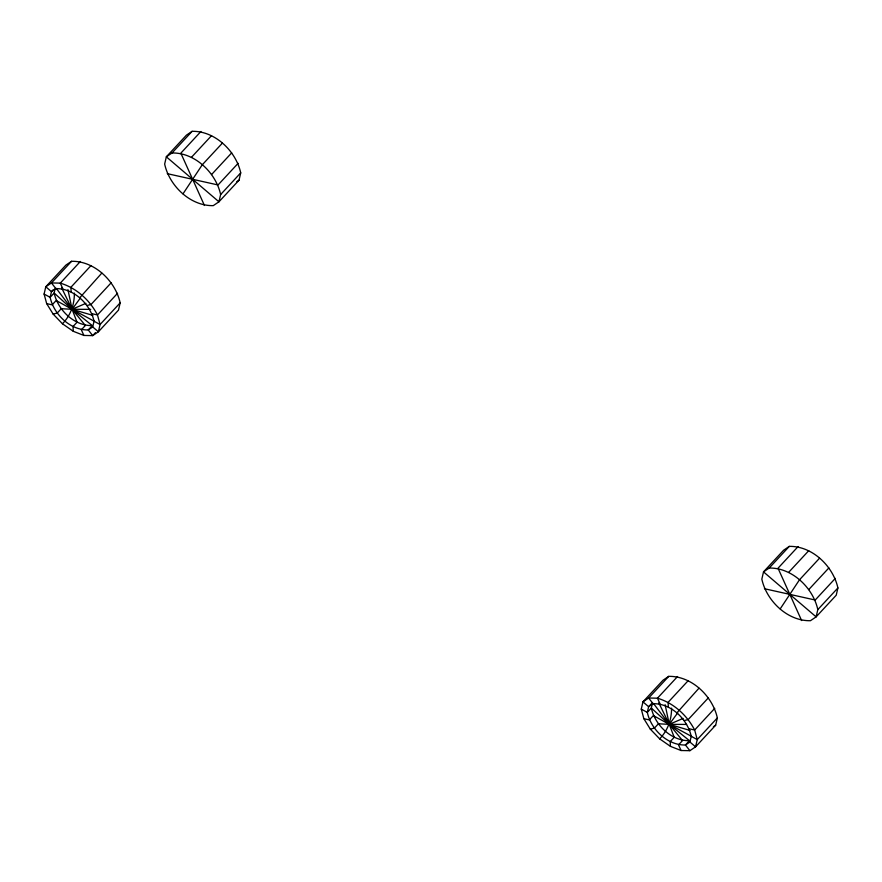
<?xml version="1.0" encoding="UTF-8"?>
<svg xmlns="http://www.w3.org/2000/svg" width="882" height="882" viewBox="0 0 882 882"><rect width="100%" height="100%" fill="white"/><g stroke="black" fill="none" stroke-linecap="round" stroke-linejoin="round"><path stroke-width="1.32" d="M74.397 293.089C74.419 304.819 70.538 315.458 62.468 323.782L73.272 331.29L83.889 335.447L92.709 335.623L98.387 331.786L118.486 310.122L120.161 302.857C115.443 281.093 94.506 260.807 71.552 261.293L65.874 265.129L45.776 286.782L44.1 294.048L46.68 303.628L53.129 314.069L62.468 323.782M671.577 708.147C671.599 719.877 667.718 730.528 659.648 738.851L670.452 746.359L681.069 750.516L689.889 750.681L695.567 746.845L715.666 725.191L717.342 717.926C712.623 696.163 691.686 675.877 668.732 676.362L663.055 680.198L642.956 701.852L641.28 709.117L643.86 718.698L650.31 729.138L659.648 738.851M55.202 288.436L54.144 293C57.848 310.078 74.275 325.987 92.279 325.612L88.266 329.945C70.251 330.32 53.824 314.411 50.131 297.333L51.443 291.633L53.052 289.902M95.443 332.668L92.709 335.623L88.266 329.945L92.72 326.935L94.043 321.235C90.339 304.158 73.912 288.249 55.897 288.623L51.443 291.633L45.776 286.782L51.454 282.946L71.552 261.293M172.023 152.972C194.977 152.498 215.914 172.773 220.632 194.547L218.945 201.802L213.268 205.638C190.314 206.123 169.377 185.837 164.658 164.074L166.334 156.809L186.433 135.155L192.111 131.319C215.065 130.834 236.001 151.12 240.72 172.883L239.044 180.149L218.945 201.802L166.334 156.809L172.023 152.972L192.111 131.319M652.382 703.505L651.324 708.07C655.028 725.147 671.456 741.056 689.459 740.682L685.446 745.014C667.431 745.389 651.004 729.48 647.311 712.391L648.623 706.702L651.842 703.23M689.889 750.681L685.446 745.014L689.9 742.005L691.223 736.305C687.519 719.227 671.092 703.307 653.077 703.682L648.623 706.702L642.956 701.852L648.634 698.015L668.732 676.362M769.203 568.041C792.157 567.567 813.094 587.842 817.812 609.616L816.126 616.871L810.448 620.707C787.494 621.193 766.557 600.907 761.839 579.143L763.514 571.878L783.613 550.214L789.291 546.377C812.245 545.903 833.181 566.178 837.9 587.952L836.224 595.218L816.126 616.871L763.514 571.878L769.203 568.041L789.291 546.377M79.623 297.907L101.794 273.122M183.026 193.808L202.254 164.802L222.352 143.149M676.803 712.976L698.974 688.192M780.206 608.878L799.434 579.871L819.532 558.218M80.56 297.763L72.081 309.284L61.233 308.711L57.22 313.044L53.129 314.069M677.74 712.832L669.262 724.354L658.413 723.78L654.4 728.102L650.31 729.138M80.372 261.458L60.285 283.122L51.454 282.946L55.897 288.623M200.931 131.484L180.843 153.148L204.448 205.473M191.46 157.305L211.548 135.641M90.989 265.614L70.902 287.278L71.155 292.019M111.121 282.835L91.033 304.499L86.954 305.525M211.592 174.526L231.69 152.862M117.571 293.276L97.483 314.94L100.063 324.521L98.387 331.786L92.72 326.935M238.14 163.302L218.041 184.966L167.249 173.655M120.161 302.857L100.063 324.521L94.043 321.235M220.632 194.547L240.72 172.883M677.552 676.527L657.465 698.191L648.634 698.015L653.077 703.682M798.111 546.553L778.023 568.217L801.628 620.542M688.169 680.683L668.082 702.348L668.336 707.077M788.64 572.363L808.728 550.71M708.301 697.905L688.214 719.558L684.134 720.594M808.772 589.584L828.871 567.931M714.751 708.345L694.663 730.009L697.243 739.59L695.567 746.845L689.9 742.005M835.32 578.372L815.222 600.025L764.429 588.724M717.342 717.926L697.243 739.59L691.223 736.305M817.812 609.616L837.9 587.952M236.773 181.681L239.044 180.149M713.395 726.724L715.666 725.191M85.929 303.353L72.081 309.284L56.172 300.519L52.159 304.852L46.68 303.628M683.109 718.422L669.262 724.354L653.353 715.578L649.328 719.91L643.86 718.698M90.714 309.362L72.081 309.284L54.144 293L50.131 297.333L44.1 294.048M686.56 724.431L669.262 724.354L651.324 708.07L647.311 712.391L641.28 709.117M92.015 313.716L97.483 314.94C89.744 300.101 76.458 287.951 60.285 283.122L62.82 288.756M689.195 728.786L694.663 730.009C686.924 715.17 673.639 703.009 657.465 698.191L660.001 703.825M92.864 315.381L72.081 309.284L56.294 288.403M690.044 730.45L669.262 724.354L653.474 703.461M94.396 321.335L72.081 309.284L61.652 287.863M691.576 736.404L669.262 724.354L658.832 702.921M689.459 740.682L669.262 724.354L665.127 704.729M92.279 325.612L72.081 309.284L67.947 289.66M681.069 750.516L678.523 744.882L682.547 740.549L669.262 724.354L674.212 737.286L670.188 741.619L670.452 746.359M83.889 335.447L81.342 329.813L85.367 325.48L72.081 309.284L77.032 322.217L73.008 326.549L73.272 331.29"/></g></svg>
